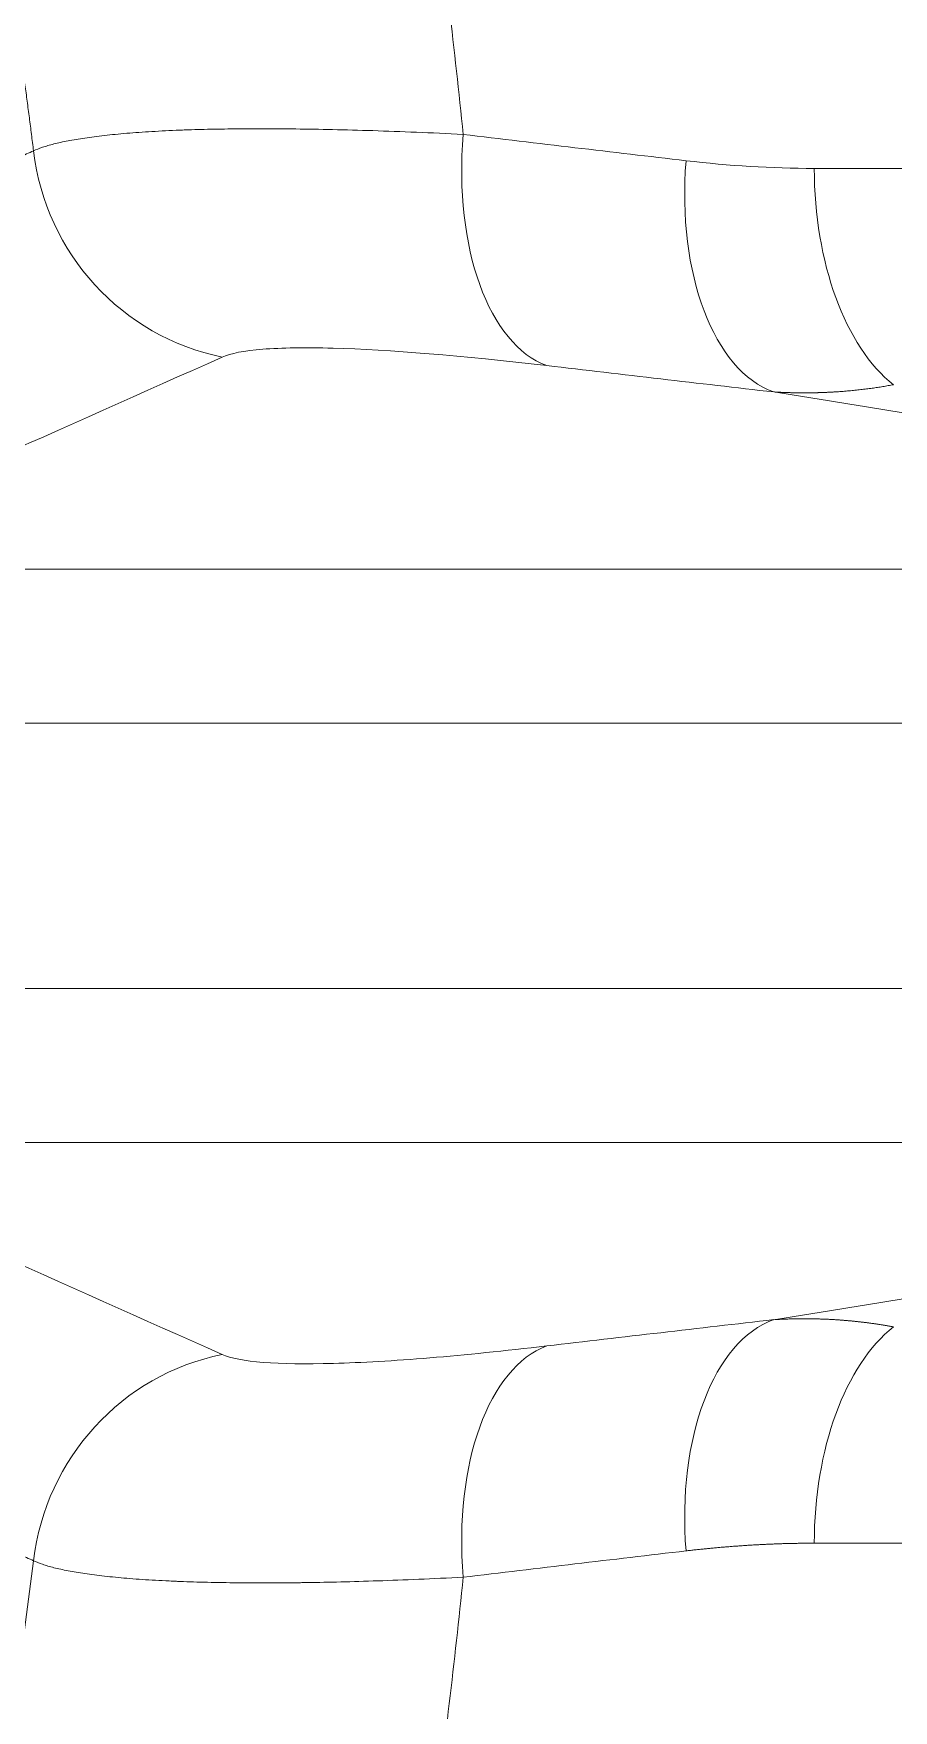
# Model space of a CAD drawing. Header units: millimetres. Extents: x 4664 to 8864, y -38 to 2932.
# Drawn here: x 8286.06 to 8290.81, y 1784.06 to 1793.32 of the extents above; entities that cross this region are included whole.
import ezdxf

# ---------------------------------------------------------------- set-up
doc = ezdxf.new("R2010")
doc.units = ezdxf.units.MM

msp = doc.modelspace()

# ---------------------------------------------------------------- linework, layer by layer
at = {"lineweight": 5}
for p, q in [((8307.0487, 1792.5715), (8290.3721, 1792.5715)), ((8296.5321, 1790.3589), (8284.4646, 1790.3589)), ((8282.8546, 1789.5075), (8296.3501, 1789.5075)), ((8296.3501, 1788.0428), (8282.8546, 1788.0428)), ((8284.4646, 1787.1914), (8296.5321, 1787.1914)), ((8290.3721, 1784.9788), (8307.0487, 1784.9788))]:
    msp.add_line(p, q, dxfattribs=at)
at = {"lineweight": 5, "extrusion": (0, 0, -1)}
for centre, major_axis, ratio, start_param, end_param in [((8289.1317, 1792.7593), (0.1524, 1.297), 0.532307, 3.265384, 4.649943), ((8250.0957, 1806.577), (71.6548, -13.6641), 0.105061, 0.965895, 0.986349), ((8287.3381, 1792.8067), (-0.5326, 1.1924), 0.983264, 3.752663, 5.019753), ((8290.3846, 1792.6141), (0.1484, 1.2975), 0.549598, 3.267041, 4.649618), ((8291.106, 1792.5715), (0, 1.3059), 0.561976, 3.557424, 4.712389), ((8249.8593, 1805.2999), (72.9615, -13.6589), 0.10331, 0.966589, 0.987043), ((8272.3308, 1799.7527), (52.5413, -10.432), 0.095617, 1.073221, 1.205907), ((8272.3308, 1777.7976), (52.5413, 10.432), 0.095617, 5.077278, 5.209964), ((8249.8593, 1772.2505), (72.9615, 13.6589), 0.10331, 5.296142, 5.316597), ((8290.3846, 1784.9363), (-0.1484, 1.2975), 0.549598, 4.77516, 6.157737), ((8291.106, 1784.9788), (0, 1.3059), 0.561976, 4.712389, 5.867354), ((8287.3381, 1784.7437), (0.5326, 1.1924), 0.983264, 4.405025, 5.672115), ((8289.1317, 1784.791), (-0.1524, 1.297), 0.532307, 4.774835, 6.159394), ((8250.0957, 1770.9734), (71.6548, 13.6641), 0.105061, 5.296836, 5.317291)]:
    msp.add_ellipse(centre, major_axis=major_axis, ratio=ratio, start_param=start_param, end_param=end_param, dxfattribs=at)
at = {"lineweight": 5}
for points, knots in [([(8288.4331, 1792.7593), (8288.3857, 1793.2253), (8288.2744, 1794.1557), (8288.0574, 1795.5461), (8287.8793, 1796.4697), (8287.733, 1797.1612), (8287.6821, 1797.3914), (8287.6026, 1797.7365), (8287.5621, 1797.909), (8287.5134, 1798.1101), (8287.4887, 1798.2106), (8287.4762, 1798.2608), (8287.47, 1798.2859), (8287.4669, 1798.2985), (8287.4653, 1798.3048), (8287.4645, 1798.3079), (8287.4641, 1798.3095), (8287.464, 1798.3102), (8287.4639, 1798.3106), (8287.4638, 1798.3108), (8287.3516, 1798.7609), (8287.1114, 1799.6572), (8286.7029, 1800.9914), (8286.2458, 1802.3154), (8285.9081, 1803.1912), (8285.731, 1803.6274)], [0, 0, 0, 0, 0.125, 0.25, 0.375, 0.375, 0.4375, 0.4375, 0.46875, 0.484375, 0.492187, 0.496094, 0.498047, 0.499023, 0.499512, 0.499756, 0.499878, 0.499939, 0.499939, 0.5, 0.5, 0.625, 0.75, 0.875, 1, 1, 1, 1]), ([(8282.7843, 1803.3425), (8282.7884, 1803.3345), (8282.7965, 1803.3185), (8282.8086, 1803.2946), (8282.8207, 1803.2706), (8282.8328, 1803.2466), (8282.8448, 1803.2226), (8282.8568, 1803.1987), (8282.8688, 1803.1747), (8282.8808, 1803.1508), (8282.8927, 1803.1268), (8282.9046, 1803.1029), (8282.9165, 1803.079), (8282.9283, 1803.0551), (8282.9402, 1803.0312), (8282.9519, 1803.0073), (8282.9637, 1802.9834), (8282.9754, 1802.9596), (8282.9871, 1802.9357), (8282.9988, 1802.9119), (8283.0105, 1802.888), (8283.0221, 1802.8642), (8283.0337, 1802.8404), (8283.0452, 1802.8166), (8283.0568, 1802.7928), (8283.0683, 1802.769), (8283.0798, 1802.7452), (8283.0912, 1802.7214), (8283.1026, 1802.6977), (8283.114, 1802.6739), (8283.1254, 1802.6502), (8283.1368, 1802.6264), (8283.1481, 1802.6027), (8283.1593, 1802.579), (8283.1706, 1802.5553), (8283.1818, 1802.5316), (8283.193, 1802.5079), (8283.2042, 1802.4842), (8283.2154, 1802.4606), (8283.2265, 1802.4369), (8283.2376, 1802.4133), (8283.2486, 1802.3896), (8283.2597, 1802.366), (8283.2707, 1802.3424), (8283.2817, 1802.3188), (8283.2926, 1802.2952), (8283.3035, 1802.2716), (8283.3144, 1802.2481), (8283.3253, 1802.2245), (8283.3362, 1802.201), (8283.347, 1802.1774), (8283.3578, 1802.1539), (8283.3685, 1802.1304), (8283.3793, 1802.1069), (8283.39, 1802.0834), (8283.4007, 1802.0599), (8283.4113, 1802.0364), (8283.4219, 1802.013), (8283.4325, 1801.9895), (8283.4431, 1801.9661), (8283.4537, 1801.9426), (8283.4642, 1801.9192), (8283.4747, 1801.8958), (8283.4851, 1801.8724), (8283.4956, 1801.849), (8283.506, 1801.8256), (8283.5164, 1801.8023), (8283.5268, 1801.7789), (8283.5371, 1801.7556), (8283.5474, 1801.7322), (8283.5577, 1801.7089), (8283.5679, 1801.6856), (8283.5782, 1801.6623), (8283.5884, 1801.639), (8283.5985, 1801.6158), (8283.6087, 1801.5925), (8283.6188, 1801.5692), (8283.6289, 1801.546), (8283.639, 1801.5228), (8283.649, 1801.4996), (8283.659, 1801.4764), (8283.669, 1801.4532), (8283.679, 1801.43), (8283.6889, 1801.4068), (8283.6988, 1801.3837), (8283.7087, 1801.3605), (8283.7186, 1801.3374), (8283.7284, 1801.3143), (8283.7382, 1801.2911), (8283.748, 1801.2681), (8283.7578, 1801.245), (8283.7675, 1801.2219), (8283.7772, 1801.1988), (8283.7869, 1801.1758), (8283.7966, 1801.1527), (8283.8062, 1801.1297), (8283.8158, 1801.1067), (8283.8254, 1801.0837), (8283.8349, 1801.0607), (8283.8444, 1801.0377), (8283.8539, 1801.0148), (8283.8634, 1800.9918), (8283.8729, 1800.9689), (8283.8823, 1800.9459), (8283.8917, 1800.923), (8283.9011, 1800.9001), (8283.9104, 1800.8772), (8283.9197, 1800.8544), (8283.9975, 1800.6631), (8284.1398, 1800.3039), (8284.3387, 1799.7754), (8284.5264, 1799.2491), (8284.7032, 1798.7254), (8284.8196, 1798.3603), (8284.8831, 1798.1547), (8284.8975, 1798.1077), (8284.9119, 1798.0606), (8284.9261, 1798.0136), (8284.9403, 1797.9666), (8284.9545, 1797.9196), (8284.9685, 1797.8726), (8284.9825, 1797.8256), (8284.9964, 1797.7786), (8285.0102, 1797.7316), (8285.0239, 1797.6846), (8285.0375, 1797.6377), (8285.0511, 1797.5907), (8285.0646, 1797.5437), (8285.078, 1797.4967), (8285.0913, 1797.4498), (8285.1046, 1797.4028), (8285.1178, 1797.3559), (8285.1309, 1797.3089), (8285.1439, 1797.262), (8285.1568, 1797.2151), (8285.1697, 1797.1681), (8285.1825, 1797.1212), (8285.1952, 1797.0743), (8285.2078, 1797.0274), (8285.2204, 1796.9805), (8285.2328, 1796.9336), (8285.2452, 1796.8867), (8285.2576, 1796.8398), (8285.2698, 1796.793), (8285.282, 1796.7461), (8285.2941, 1796.6993), (8285.3061, 1796.6524), (8285.318, 1796.6056), (8285.3299, 1796.5587), (8285.3416, 1796.5119), (8285.3534, 1796.4651), (8285.365, 1796.4183), (8285.3765, 1796.3715), (8285.388, 1796.3247), (8285.3994, 1796.2779), (8285.4107, 1796.2312), (8285.422, 1796.1844), (8285.4331, 1796.1377), (8285.4442, 1796.0909), (8285.4552, 1796.0442), (8285.4662, 1795.9975), (8285.4771, 1795.9507), (8285.4878, 1795.904), (8285.4986, 1795.8574), (8285.5092, 1795.8107), (8285.5198, 1795.764), (8285.5302, 1795.7173), (8285.5406, 1795.6707), (8285.551, 1795.6241), (8285.5612, 1795.5774), (8285.5714, 1795.5308), (8285.5815, 1795.4842), (8285.5916, 1795.4376), (8285.6015, 1795.391), (8285.6114, 1795.3445), (8285.6212, 1795.2979), (8285.631, 1795.2514), (8285.6406, 1795.2048), (8285.6502, 1795.1583), (8285.6597, 1795.1118), (8285.6692, 1795.0653), (8285.6785, 1795.0188), (8285.6878, 1794.9724), (8285.697, 1794.9259), (8285.7062, 1794.8795), (8285.7152, 1794.833), (8285.7242, 1794.7866), (8285.7331, 1794.7402), (8285.742, 1794.6938), (8285.7507, 1794.6475), (8285.7594, 1794.6011), (8285.7681, 1794.5547), (8285.7766, 1794.5084), (8285.7851, 1794.4621), (8285.7935, 1794.4158), (8285.8018, 1794.3695), (8285.8101, 1794.3232), (8285.8183, 1794.277), (8285.8264, 1794.2307), (8285.8344, 1794.1845), (8285.8424, 1794.1383), (8285.8503, 1794.0921), (8285.8581, 1794.0459), (8285.8659, 1793.9997), (8285.8735, 1793.9536), (8285.8811, 1793.9074), (8285.8887, 1793.8613), (8285.8961, 1793.8152), (8285.9035, 1793.7691), (8285.9108, 1793.7231), (8285.9181, 1793.677), (8285.9253, 1793.631), (8285.9324, 1793.585), (8285.9394, 1793.539), (8285.9463, 1793.493), (8285.9532, 1793.447), (8285.9601, 1793.401), (8285.9668, 1793.3551), (8285.9735, 1793.3092), (8285.9801, 1793.2633), (8285.9866, 1793.2174), (8285.9931, 1793.1716), (8285.9995, 1793.1257), (8286.0058, 1793.0799), (8286.012, 1793.0341), (8286.0182, 1792.9883), (8286.0243, 1792.9425), (8286.0304, 1792.8968), (8286.0363, 1792.851), (8286.0422, 1792.8053), (8286.0481, 1792.7596), (8286.0538, 1792.7139), (8286.0576, 1792.6835), (8286.0595, 1792.6683)], [0, 0, 0, 0, 0.002443, 0.004884, 0.007322, 0.009759, 0.012193, 0.014626, 0.017056, 0.019484, 0.02191, 0.024334, 0.026756, 0.029176, 0.031594, 0.03401, 0.036423, 0.038835, 0.041244, 0.043651, 0.046056, 0.048459, 0.05086, 0.053259, 0.055656, 0.058051, 0.060443, 0.062834, 0.065222, 0.067608, 0.069992, 0.072374, 0.074754, 0.077132, 0.079508, 0.081882, 0.084253, 0.086623, 0.08899, 0.091356, 0.093719, 0.09608, 0.098439, 0.100796, 0.103151, 0.105503, 0.107854, 0.110202, 0.112549, 0.114893, 0.117235, 0.119576, 0.121914, 0.12425, 0.126583, 0.128915, 0.131245, 0.133572, 0.135898, 0.138221, 0.140542, 0.142861, 0.145179, 0.147493, 0.149806, 0.152117, 0.154426, 0.156732, 0.159037, 0.161339, 0.163639, 0.165938, 0.168234, 0.170528, 0.172819, 0.175109, 0.177397, 0.179682, 0.181966, 0.184247, 0.186527, 0.188804, 0.191079, 0.193352, 0.195623, 0.197891, 0.200158, 0.202423, 0.204685, 0.206946, 0.209204, 0.21146, 0.213714, 0.215966, 0.218216, 0.220464, 0.22271, 0.224953, 0.227195, 0.229434, 0.231671, 0.233907, 0.23614, 0.238371, 0.2406, 0.242826, 0.245051, 0.247274, 0.249494, 0.300775, 0.351418, 0.401426, 0.4508, 0.499541, 0.503925, 0.508305, 0.512683, 0.517057, 0.521428, 0.525796, 0.530161, 0.534523, 0.538882, 0.543237, 0.54759, 0.551939, 0.556286, 0.560629, 0.564969, 0.569306, 0.573641, 0.577972, 0.582299, 0.586624, 0.590946, 0.595265, 0.59958, 0.603893, 0.608203, 0.612509, 0.616812, 0.621113, 0.62541, 0.629704, 0.633996, 0.638284, 0.642569, 0.646851, 0.65113, 0.655406, 0.659679, 0.663949, 0.668216, 0.67248, 0.676741, 0.680999, 0.685254, 0.689506, 0.693754, 0.698, 0.702243, 0.706483, 0.71072, 0.714954, 0.719184, 0.723412, 0.727637, 0.731859, 0.736078, 0.740294, 0.744507, 0.748717, 0.752924, 0.757128, 0.761329, 0.765527, 0.769722, 0.773914, 0.778103, 0.782289, 0.786472, 0.790653, 0.79483, 0.799004, 0.803176, 0.807344, 0.81151, 0.815673, 0.819832, 0.823989, 0.828143, 0.832294, 0.836442, 0.840587, 0.844729, 0.848868, 0.853005, 0.857138, 0.861269, 0.865396, 0.869521, 0.873643, 0.877762, 0.881878, 0.885991, 0.890101, 0.894209, 0.898313, 0.902415, 0.906514, 0.91061, 0.914703, 0.918793, 0.92288, 0.926965, 0.931046, 0.935125, 0.939201, 0.943274, 0.947344, 0.951412, 0.955476, 0.959538, 0.963597, 0.967653, 0.971706, 0.975757, 0.979804, 0.983849, 0.987891, 0.99193, 0.995966, 1, 1, 1, 1]), ([(8288.4331, 1792.7593), (8288.3441, 1792.7639), (8288.258, 1792.7679), (8288.0916, 1792.7747), (8288.0114, 1792.7776), (8287.857, 1792.7825), (8287.7828, 1792.7844), (8287.6406, 1792.7875), (8287.5726, 1792.7886), (8287.4426, 1792.7901), (8287.3806, 1792.7905), (8287.2626, 1792.7906), (8287.2065, 1792.7903), (8287.1001, 1792.7891), (8287.0498, 1792.7882), (8286.9783, 1792.7865), (8286.9552, 1792.7859), (8286.9215, 1792.7848), (8286.9049, 1792.7843), (8286.8859, 1792.7836), (8286.8765, 1792.7832), (8286.8719, 1792.783), (8286.8696, 1792.7829), (8286.8684, 1792.7829), (8286.8678, 1792.7829), (8286.8675, 1792.7829), (8286.8674, 1792.7829), (8286.8673, 1792.7829), (8286.8673, 1792.7829), (8286.8672, 1792.7829), (8286.8672, 1792.7829), (8286.8672, 1792.7829), (8286.8134, 1792.7807), (8286.7621, 1792.7782), (8286.6645, 1792.7723), (8286.6182, 1792.769), (8286.5308, 1792.7617), (8286.4896, 1792.7577), (8286.4125, 1792.749), (8286.3764, 1792.7444), (8286.3095, 1792.7346), (8286.2785, 1792.7294), (8286.2216, 1792.7184), (8286.1957, 1792.7127), (8286.1486, 1792.7008), (8286.1275, 1792.6946), (8286.09, 1792.6818), (8286.0736, 1792.6751), (8286.0595, 1792.6683)], [0, 0, 0, 0, 0.0625, 0.0625, 0.125, 0.125, 0.1875, 0.1875, 0.25, 0.25, 0.3125, 0.3125, 0.375, 0.375, 0.4375, 0.4375, 0.46875, 0.46875, 0.484375, 0.492187, 0.496094, 0.498047, 0.499023, 0.499512, 0.499756, 0.499878, 0.499939, 0.499969, 0.499985, 0.499992, 0.499992, 0.5, 0.5, 0.5625, 0.5625, 0.625, 0.625, 0.6875, 0.6875, 0.75, 0.75, 0.8125, 0.8125, 0.875, 0.875, 0.9375, 0.9375, 1, 1, 1, 1]), ([(8286.0595, 1792.6683), (8286.0336, 1792.657), (8285.9817, 1792.6345), (8285.9041, 1792.6007), (8285.8265, 1792.5671), (8285.7491, 1792.5335), (8285.6719, 1792.5), (8285.5948, 1792.4665), (8285.5178, 1792.4332), (8285.4409, 1792.3999), (8285.3643, 1792.3667), (8285.2877, 1792.3336), (8285.2113, 1792.3005), (8285.135, 1792.2675), (8285.0589, 1792.2346), (8284.9829, 1792.2018), (8284.907, 1792.1691), (8284.8313, 1792.1364), (8284.7557, 1792.1038), (8284.6803, 1792.0713), (8284.605, 1792.0388), (8284.5299, 1792.0064), (8284.4548, 1791.9741), (8284.38, 1791.9419), (8284.3052, 1791.9098), (8284.2306, 1791.8777), (8284.1562, 1791.8457), (8284.0819, 1791.8138), (8284.0077, 1791.782), (8283.9337, 1791.7502), (8283.8598, 1791.7185), (8283.786, 1791.6869), (8283.7124, 1791.6554), (8283.639, 1791.624), (8283.5656, 1791.5926), (8283.4924, 1791.5613), (8283.4437, 1791.5404), (8283.4193, 1791.53)], [0, 0, 0, 0, 0.029594, 0.059127, 0.088601, 0.118014, 0.147367, 0.17666, 0.205893, 0.235066, 0.264179, 0.293231, 0.322223, 0.351156, 0.380028, 0.40884, 0.437592, 0.466283, 0.494915, 0.523486, 0.551998, 0.580449, 0.60884, 0.637171, 0.665441, 0.693652, 0.721803, 0.749893, 0.777923, 0.805893, 0.833803, 0.861653, 0.889443, 0.917172, 0.944842, 0.972451, 1, 1, 1, 1]), ([(8287.1017, 1791.5296), (8287.148, 1791.5503), (8287.2231, 1791.5646), (8287.4283, 1791.581), (8287.5604, 1791.583), (8288.0231, 1791.5704), (8288.4276, 1791.5372), (8288.8952, 1791.4823)], [0, 0, 0, 0, 0.25, 0.25, 0.5, 0.5, 1, 1, 1, 1]), ([(8290.1482, 1791.337), (8290.1506, 1791.3369), (8290.1554, 1791.3366), (8290.1626, 1791.3362), (8290.1698, 1791.3358), (8290.177, 1791.3355), (8290.1841, 1791.3351), (8290.1911, 1791.3348), (8290.1982, 1791.3345), (8290.2052, 1791.3342), (8290.2121, 1791.3339), (8290.219, 1791.3337), (8290.2259, 1791.3335), (8290.2328, 1791.3333), (8290.2396, 1791.3331), (8290.2463, 1791.3329), (8290.253, 1791.3327), (8290.2597, 1791.3326), (8290.2664, 1791.3325), (8290.273, 1791.3323), (8290.2795, 1791.3322), (8290.2861, 1791.3322), (8290.2926, 1791.3321), (8290.299, 1791.3321), (8290.3054, 1791.332), (8290.3118, 1791.332), (8290.3182, 1791.332), (8290.3245, 1791.332), (8290.3307, 1791.332), (8290.3369, 1791.3321), (8290.3431, 1791.3321), (8290.3493, 1791.3322), (8290.3554, 1791.3323), (8290.3614, 1791.3323), (8290.3675, 1791.3324), (8290.3735, 1791.3326), (8290.3794, 1791.3327), (8290.3853, 1791.3328), (8290.3912, 1791.333), (8290.397, 1791.3331), (8290.4028, 1791.3333), (8290.4086, 1791.3335), (8290.4143, 1791.3337), (8290.42, 1791.3339), (8290.4256, 1791.3341), (8290.4312, 1791.3343), (8290.4368, 1791.3345), (8290.4423, 1791.3348), (8290.4478, 1791.335), (8290.4533, 1791.3353), (8290.4587, 1791.3356), (8290.4641, 1791.3359), (8290.4694, 1791.3361), (8290.4747, 1791.3364), (8290.4839, 1791.337), (8290.497, 1791.3378), (8290.514, 1791.3389), (8290.5309, 1791.3402), (8290.5475, 1791.3416), (8290.5641, 1791.343), (8290.5805, 1791.3445), (8290.5968, 1791.3462), (8290.6129, 1791.3479), (8290.6289, 1791.3496), (8290.6447, 1791.3515), (8290.6604, 1791.3535), (8290.676, 1791.3555), (8290.6914, 1791.3576), (8290.7066, 1791.3598), (8290.7217, 1791.362), (8290.7367, 1791.3643), (8290.7516, 1791.3667), (8290.7663, 1791.3692), (8290.7808, 1791.3717), (8290.7952, 1791.3742), (8290.8048, 1791.376), (8290.8095, 1791.3769)], [0, 0, 0, 0, 0.010932, 0.021807, 0.032623, 0.043382, 0.054084, 0.064727, 0.075313, 0.085841, 0.096312, 0.106724, 0.117079, 0.127377, 0.137617, 0.147799, 0.157923, 0.16799, 0.177999, 0.18795, 0.197844, 0.20768, 0.217459, 0.227179, 0.236843, 0.246449, 0.255997, 0.265487, 0.27492, 0.284296, 0.293614, 0.302874, 0.312077, 0.321223, 0.330311, 0.339341, 0.348314, 0.35723, 0.366088, 0.374888, 0.383631, 0.392317, 0.400946, 0.409517, 0.41803, 0.426487, 0.434886, 0.443227, 0.451512, 0.459739, 0.467908, 0.476021, 0.484076, 0.492074, 0.500014, 0.525883, 0.551544, 0.577, 0.602248, 0.627291, 0.652128, 0.676758, 0.701182, 0.725401, 0.749413, 0.77322, 0.796821, 0.820217, 0.843407, 0.866392, 0.889172, 0.911747, 0.934117, 0.956283, 0.978244, 1, 1, 1, 1]), ([(8290.8095, 1786.1735), (8290.807, 1786.1739), (8290.8021, 1786.1749), (8290.7945, 1786.1762), (8290.787, 1786.1776), (8290.7794, 1786.1789), (8290.7718, 1786.1802), (8290.7641, 1786.1816), (8290.7564, 1786.1828), (8290.7486, 1786.1841), (8290.7409, 1786.1854), (8290.733, 1786.1866), (8290.7252, 1786.1878), (8290.7173, 1786.189), (8290.7093, 1786.1902), (8290.7013, 1786.1913), (8290.6933, 1786.1925), (8290.6852, 1786.1936), (8290.6771, 1786.1947), (8290.669, 1786.1958), (8290.6608, 1786.1968), (8290.6526, 1786.1979), (8290.6443, 1786.1989), (8290.636, 1786.1999), (8290.6277, 1786.2008), (8290.6193, 1786.2018), (8290.6109, 1786.2027), (8290.6025, 1786.2036), (8290.594, 1786.2045), (8290.5854, 1786.2053), (8290.5769, 1786.2062), (8290.5682, 1786.207), (8290.5596, 1786.2078), (8290.5509, 1786.2085), (8290.5422, 1786.2092), (8290.5334, 1786.2099), (8290.5246, 1786.2106), (8290.5157, 1786.2113), (8290.5068, 1786.2119), (8290.4979, 1786.2125), (8290.489, 1786.2131), (8290.4791, 1786.2137), (8290.4682, 1786.2143), (8290.4564, 1786.2149), (8290.4444, 1786.2155), (8290.4321, 1786.216), (8290.4197, 1786.2165), (8290.4071, 1786.2169), (8290.3943, 1786.2173), (8290.3813, 1786.2176), (8290.3682, 1786.2179), (8290.3548, 1786.2181), (8290.3413, 1786.2183), (8290.3276, 1786.2184), (8290.3136, 1786.2184), (8290.2995, 1786.2183), (8290.2852, 1786.2182), (8290.2707, 1786.218), (8290.2561, 1786.2177), (8290.2412, 1786.2174), (8290.2262, 1786.2169), (8290.2109, 1786.2164), (8290.1955, 1786.2158), (8290.1799, 1786.215), (8290.1641, 1786.2142), (8290.1535, 1786.2136), (8290.1482, 1786.2133)], [0, 0, 0, 0, 0.011398, 0.022851, 0.034361, 0.045928, 0.057551, 0.06923, 0.080965, 0.092757, 0.104606, 0.11651, 0.128472, 0.140489, 0.152564, 0.164695, 0.176882, 0.189126, 0.201426, 0.213783, 0.226197, 0.238667, 0.251194, 0.263778, 0.276418, 0.289115, 0.301869, 0.31468, 0.327547, 0.340471, 0.353452, 0.366489, 0.379583, 0.392735, 0.405942, 0.419207, 0.432529, 0.445907, 0.459342, 0.472835, 0.486384, 0.49999, 0.517598, 0.535485, 0.553653, 0.5721, 0.590827, 0.609834, 0.629122, 0.648689, 0.668538, 0.688667, 0.709077, 0.729767, 0.750739, 0.771992, 0.793526, 0.815341, 0.837438, 0.859816, 0.882476, 0.905417, 0.92864, 0.952145, 0.975931, 1, 1, 1, 1]), ([(8283.4193, 1786.0203), (8283.4437, 1786.0099), (8283.4924, 1785.9891), (8283.5656, 1785.9578), (8283.639, 1785.9264), (8283.7124, 1785.8949), (8283.786, 1785.8634), (8283.8598, 1785.8318), (8283.9337, 1785.8001), (8284.0077, 1785.7684), (8284.0819, 1785.7365), (8284.1562, 1785.7046), (8284.2306, 1785.6726), (8284.3052, 1785.6406), (8284.38, 1785.6084), (8284.4548, 1785.5762), (8284.5299, 1785.5439), (8284.605, 1785.5115), (8284.6803, 1785.4791), (8284.7557, 1785.4466), (8284.8313, 1785.414), (8284.907, 1785.3813), (8284.9829, 1785.3486), (8285.0589, 1785.3157), (8285.135, 1785.2828), (8285.2113, 1785.2498), (8285.2877, 1785.2168), (8285.3643, 1785.1837), (8285.4409, 1785.1505), (8285.5178, 1785.1172), (8285.5948, 1785.0838), (8285.6719, 1785.0504), (8285.7491, 1785.0169), (8285.8265, 1784.9833), (8285.9041, 1784.9496), (8285.9817, 1784.9159), (8286.0336, 1784.8934), (8286.0595, 1784.8821)], [0, 0, 0, 0, 0.027549, 0.055158, 0.082828, 0.110557, 0.138347, 0.166197, 0.194107, 0.222077, 0.250107, 0.278197, 0.306348, 0.334559, 0.362829, 0.39116, 0.419551, 0.448002, 0.476514, 0.505085, 0.533717, 0.562408, 0.59116, 0.619972, 0.648844, 0.677777, 0.706769, 0.735821, 0.764934, 0.794107, 0.82334, 0.852633, 0.881986, 0.911399, 0.940873, 0.970406, 1, 1, 1, 1]), ([(8288.8952, 1786.0681), (8288.6613, 1786.0406), (8288.4459, 1786.0188), (8288.0513, 1785.9864), (8287.8705, 1785.9759), (8287.407, 1785.9631), (8287.1943, 1785.9794), (8287.1017, 1786.0207)], [0, 0, 0, 0, 0.25, 0.25, 0.5, 0.5, 1, 1, 1, 1]), ([(8289.6636, 1784.9363), (8289.6678, 1784.9367), (8289.6762, 1784.9377), (8289.6888, 1784.9391), (8289.7013, 1784.9406), (8289.7139, 1784.9419), (8289.7265, 1784.9433), (8289.739, 1784.9446), (8289.7515, 1784.9459), (8289.764, 1784.9472), (8289.7765, 1784.9484), (8289.789, 1784.9497), (8289.8014, 1784.9509), (8289.8139, 1784.9521), (8289.8263, 1784.9532), (8289.8387, 1784.9543), (8289.8512, 1784.9554), (8289.8636, 1784.9565), (8289.8759, 1784.9576), (8289.8883, 1784.9586), (8289.9007, 1784.9596), (8289.913, 1784.9606), (8289.9253, 1784.9615), (8289.9376, 1784.9624), (8289.95, 1784.9633), (8289.9622, 1784.9642), (8289.9745, 1784.9651), (8289.9868, 1784.9659), (8289.999, 1784.9667), (8290.0113, 1784.9674), (8290.0235, 1784.9682), (8290.0357, 1784.9689), (8290.0479, 1784.9696), (8290.0601, 1784.9703), (8290.0722, 1784.9709), (8290.0844, 1784.9715), (8290.0965, 1784.9721), (8290.1087, 1784.9727), (8290.1208, 1784.9733), (8290.1329, 1784.9738), (8290.145, 1784.9743), (8290.157, 1784.9747), (8290.1691, 1784.9752), (8290.1811, 1784.9756), (8290.1932, 1784.976), (8290.2052, 1784.9764), (8290.2172, 1784.9767), (8290.2292, 1784.977), (8290.2412, 1784.9773), (8290.2531, 1784.9776), (8290.2651, 1784.9778), (8290.277, 1784.978), (8290.289, 1784.9782), (8290.3009, 1784.9784), (8290.3128, 1784.9785), (8290.3247, 1784.9786), (8290.3365, 1784.9787), (8290.3484, 1784.9788), (8290.3603, 1784.9788), (8290.3682, 1784.9788), (8290.3721, 1784.9788)], [0, 0, 0, 0, 0.017766, 0.035513, 0.05324, 0.070949, 0.088638, 0.106308, 0.123959, 0.141592, 0.159205, 0.176799, 0.194374, 0.211931, 0.229469, 0.246988, 0.264488, 0.28197, 0.299433, 0.316878, 0.334304, 0.351711, 0.369101, 0.386471, 0.403824, 0.421158, 0.438474, 0.455772, 0.473052, 0.490314, 0.507557, 0.524783, 0.541991, 0.55918, 0.576353, 0.593507, 0.610643, 0.627762, 0.644863, 0.661947, 0.679013, 0.696061, 0.713092, 0.730106, 0.747102, 0.764081, 0.781043, 0.797988, 0.814915, 0.831825, 0.848719, 0.865595, 0.882454, 0.899297, 0.916123, 0.932931, 0.949724, 0.966499, 0.983258, 1, 1, 1, 1]), ([(8286.0595, 1784.8821), (8286.0035, 1784.4304), (8285.9374, 1783.9759), (8285.7837, 1783.0622), (8285.6963, 1782.6031), (8285.4994, 1781.6813), (8285.39, 1781.2187), (8285.2088, 1780.5231), (8285.1455, 1780.291), (8285.0464, 1779.9425), (8284.9957, 1779.7681), (8284.9347, 1779.5647), (8284.9037, 1779.4629), (8284.8881, 1779.412), (8284.8803, 1779.3866), (8284.8763, 1779.3739), (8284.8744, 1779.3675), (8284.8734, 1779.3643), (8284.8729, 1779.3627), (8284.8726, 1779.3619), (8284.8725, 1779.3615), (8284.8725, 1779.3613), (8284.8724, 1779.3612), (8284.8724, 1779.3612), (8284.8724, 1779.3612), (8284.7449, 1778.9487), (8284.6068, 1778.531), (8284.3076, 1777.6866), (8284.1466, 1777.2598), (8283.8005, 1776.3988), (8283.6153, 1775.9645), (8283.2193, 1775.0901), (8283.0085, 1774.6499), (8282.7843, 1774.2078)], [0, 0, 0, 0, 0.125, 0.125, 0.25, 0.25, 0.375, 0.375, 0.4375, 0.4375, 0.46875, 0.484375, 0.492187, 0.496094, 0.498047, 0.499023, 0.499512, 0.499756, 0.499878, 0.499939, 0.499969, 0.499985, 0.499992, 0.499992, 0.5, 0.5, 0.625, 0.625, 0.75, 0.75, 0.875, 0.875, 1, 1, 1, 1]), ([(8286.0595, 1784.8821), (8286.0737, 1784.8752), (8286.0901, 1784.8686), (8286.1276, 1784.8557), (8286.1488, 1784.8495), (8286.1959, 1784.8376), (8286.2219, 1784.8319), (8286.2789, 1784.8209), (8286.3099, 1784.8157), (8286.377, 1784.8059), (8286.4131, 1784.8012), (8286.4905, 1784.7926), (8286.5317, 1784.7886), (8286.6193, 1784.7813), (8286.6657, 1784.7779), (8286.7391, 1784.7735), (8286.7642, 1784.7722), (8286.8028, 1784.7703), (8286.8223, 1784.7694), (8286.8455, 1784.7684), (8286.8572, 1784.7679), (8286.8631, 1784.7677), (8286.866, 1784.7675), (8286.8675, 1784.7675), (8286.8682, 1784.7675), (8286.8686, 1784.7674), (8286.8688, 1784.7674), (8286.8689, 1784.7674), (8286.8689, 1784.7674), (8286.869, 1784.7674), (8286.869, 1784.7674), (8286.9168, 1784.7656), (8286.9673, 1784.764), (8287.0736, 1784.7615), (8287.1295, 1784.7606), (8287.2469, 1784.7594), (8287.3083, 1784.7592), (8287.4047, 1784.7595), (8287.4375, 1784.7597), (8287.4878, 1784.7602), (8287.5132, 1784.7605), (8287.5432, 1784.7608), (8287.5584, 1784.7611), (8287.566, 1784.7612), (8287.5698, 1784.7612), (8287.5717, 1784.7612), (8287.5727, 1784.7613), (8287.5732, 1784.7613), (8287.5734, 1784.7613), (8287.5735, 1784.7613), (8287.5736, 1784.7613), (8287.5736, 1784.7613), (8287.5736, 1784.7613), (8287.6317, 1784.7621), (8287.6929, 1784.7634), (8287.8223, 1784.7665), (8287.8904, 1784.7685), (8288.0335, 1784.7733), (8288.1086, 1784.7762), (8288.2656, 1784.7828), (8288.3476, 1784.7866), (8288.4331, 1784.791)], [0, 0, 0, 0, 0.0625, 0.0625, 0.125, 0.125, 0.1875, 0.1875, 0.25, 0.25, 0.3125, 0.3125, 0.375, 0.375, 0.4375, 0.4375, 0.46875, 0.46875, 0.484375, 0.492187, 0.496094, 0.498047, 0.499023, 0.499512, 0.499756, 0.499878, 0.499939, 0.499969, 0.499985, 0.499985, 0.5, 0.5, 0.5625, 0.5625, 0.625, 0.625, 0.6875, 0.6875, 0.71875, 0.71875, 0.734375, 0.742187, 0.746094, 0.748047, 0.749023, 0.749512, 0.749756, 0.749878, 0.749939, 0.749969, 0.749985, 0.749985, 0.75, 0.75, 0.8125, 0.8125, 0.875, 0.875, 0.9375, 0.9375, 1, 1, 1, 1]), ([(8285.731, 1773.9229), (8285.9082, 1774.3594), (8286.2461, 1775.2359), (8286.7036, 1776.5609), (8286.976, 1777.451), (8287.1683, 1778.1212), (8287.2304, 1778.345), (8287.3205, 1778.6814), (8287.3648, 1778.8497), (8287.4152, 1779.0464), (8287.4401, 1779.1448), (8287.4524, 1779.194), (8287.4586, 1779.2186), (8287.4617, 1779.2309), (8287.4632, 1779.2371), (8287.464, 1779.2402), (8287.4643, 1779.2417), (8287.4645, 1779.2424), (8287.4646, 1779.2428), (8287.4647, 1779.243), (8287.5791, 1779.7022), (8287.7908, 1780.6218), (8288.0578, 1782.0062), (8288.2745, 1783.3957), (8288.3858, 1784.3253), (8288.4331, 1784.791)], [0, 0, 0, 0, 0.125, 0.25, 0.375, 0.375, 0.4375, 0.4375, 0.46875, 0.484375, 0.492187, 0.496094, 0.498047, 0.499023, 0.499512, 0.499756, 0.499878, 0.499939, 0.499939, 0.5, 0.5, 0.625, 0.75, 0.875, 1, 1, 1, 1])]:
    msp.add_open_spline(points, degree=3, knots=knots, dxfattribs=at)
for points in [[(8290.3721, 1792.5715), (8290.1364, 1792.5715), (8289.9, 1792.5866), (8289.6636, 1792.6141)], [(8284.4646, 1790.3589), (8285.3476, 1790.7483), (8286.2264, 1791.1386), (8287.1017, 1791.5296)], [(8287.1017, 1786.0207), (8286.2264, 1786.4117), (8285.3476, 1786.802), (8284.4646, 1787.1914)]]:
    msp.add_open_spline(points, degree=3, dxfattribs=at)

doc.saveas('drawing.dxf')
